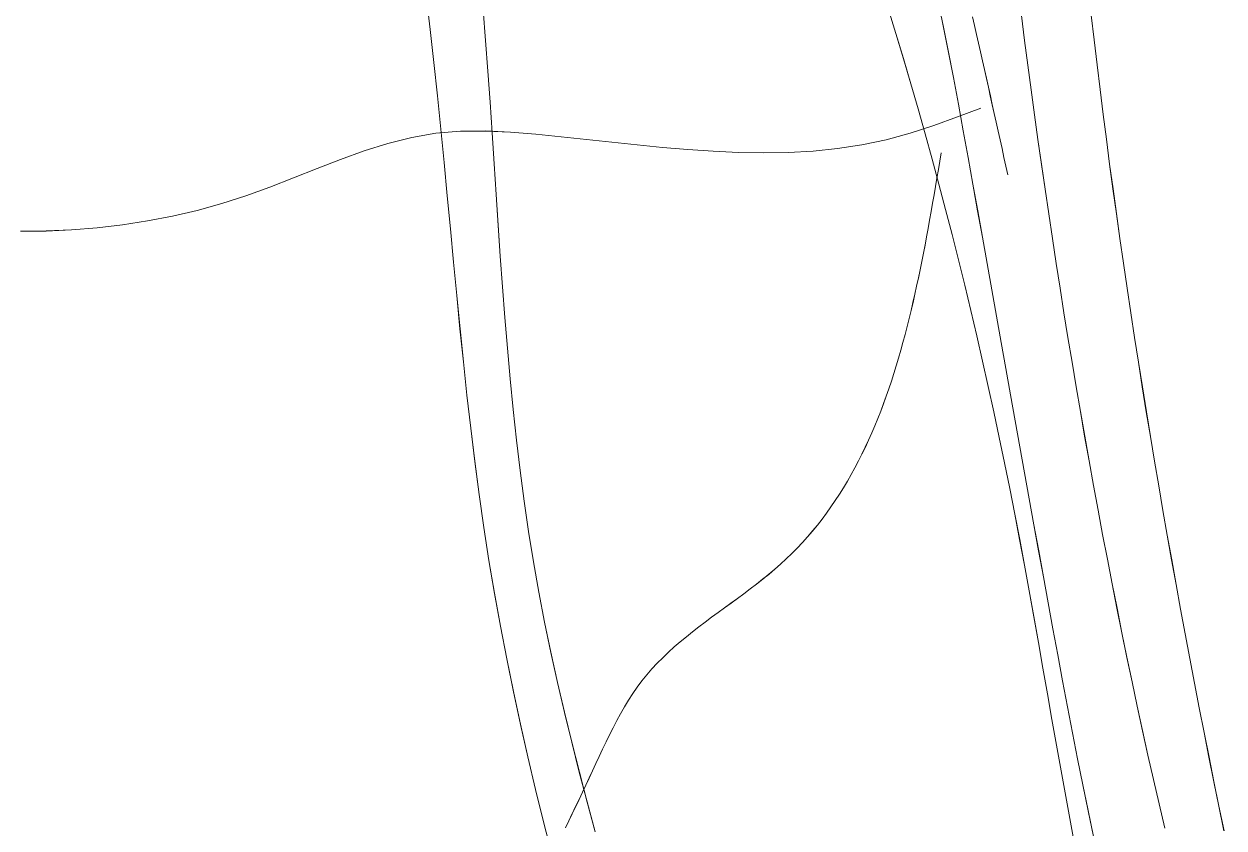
# Model space of a CAD drawing. Header units: centimetres. Extents: x 3695 to 5327, y 1631 to 2449.
# Drawn here: x 4562.48 to 4584.84, y 1966.53 to 1981.52 of the extents above; entities that cross this region are included whole.
import ezdxf

# ---------------------------------------------------------------- set-up
doc = ezdxf.new("R2010")
doc.units = ezdxf.units.CM
doc.layers.add('傢俱', color=7, linetype='Continuous', lineweight=15)

# ---------------------------------------------------------------- blocks, each defined once
blk = doc.blocks.new('沙發030')
for p, q in [((159.017, -168.297), (158.935, -167.818)), ((168.833, -168.464), (168.688, -167.859)), ((156.247, -168.55), (156.159, -168.09)), ((158.686, -168.508), (158.593, -168.022)), ((157.361, -168.614), (157.263, -168.159)), ((159.097, -168.776), (159.017, -168.297)), ((168.016, -168.82), (167.875, -168.262)), ((168.427, -168.345), (168.362, -168.476)), ((156.333, -169.01), (156.247, -168.55)), ((158.777, -168.993), (158.686, -168.508)), ((168.362, -168.476), (168.297, -168.607)), ((168.973, -169.071), (168.833, -168.464)), ((157.458, -169.07), (157.361, -168.614)), ((159.176, -169.256), (159.097, -168.776)), ((168.231, -168.738), (168.166, -168.87)), ((168.297, -168.607), (168.231, -168.738)), ((156.417, -169.47), (156.333, -169.01)), ((158.865, -169.479), (158.777, -168.993)), ((168.153, -169.378), (168.016, -168.82)), ((168.101, -169.002), (168.036, -169.134)), ((168.166, -168.87), (168.101, -169.002)), ((157.553, -169.526), (157.458, -169.07)), ((159.254, -169.736), (159.176, -169.256)), ((168.036, -169.134), (167.971, -169.267)), ((169.107, -169.679), (168.973, -169.071)), ((156.501, -169.931), (156.417, -169.47)), ((158.952, -169.965), (158.865, -169.479)), ((167.907, -169.4), (167.842, -169.533)), ((167.971, -169.267), (167.907, -169.4)), ((168.285, -169.938), (168.153, -169.378)), ((157.646, -169.982), (157.553, -169.526)), ((167.778, -169.667), (167.712, -169.801)), ((167.842, -169.533), (167.778, -169.667)), ((169.234, -170.288), (169.107, -169.679)), ((156.583, -170.391), (156.501, -169.931)), ((159.331, -170.217), (159.254, -169.736)), ((167.646, -169.934), (167.579, -170.066)), ((167.712, -169.801), (167.646, -169.934)), ((157.737, -170.439), (157.646, -169.982)), ((159.037, -170.451), (158.952, -169.965)), ((167.579, -170.066), (167.51, -170.197)), ((168.412, -170.498), (168.285, -169.938)), ((159.408, -170.698), (159.331, -170.217)), ((167.439, -170.327), (167.366, -170.455)), ((167.51, -170.197), (167.439, -170.327)), ((169.356, -170.899), (169.234, -170.288)), ((156.664, -170.852), (156.583, -170.391)), ((157.827, -170.896), (157.737, -170.439)), ((159.121, -170.937), (159.037, -170.451)), ((167.291, -170.582), (167.213, -170.705)), ((167.366, -170.455), (167.291, -170.582)), ((168.533, -171.059), (168.412, -170.498)), ((159.484, -171.178), (159.408, -170.698)), ((167.131, -170.827), (167.047, -170.945)), ((167.213, -170.705), (167.131, -170.827)), ((156.745, -171.313), (156.664, -170.852)), ((157.915, -171.354), (157.827, -170.896)), ((159.204, -171.422), (159.121, -170.937)), ((167.047, -170.945), (166.958, -171.061)), ((169.471, -171.51), (169.356, -170.899)), ((159.561, -171.659), (159.484, -171.178)), ((166.865, -171.172), (166.768, -171.281)), ((166.958, -171.061), (166.865, -171.172)), ((168.647, -171.621), (168.533, -171.059)), ((156.824, -171.774), (156.745, -171.313)), ((158.001, -171.812), (157.915, -171.354)), ((159.286, -171.908), (159.204, -171.422)), ((166.564, -171.487), (166.456, -171.586)), ((166.668, -171.385), (166.564, -171.487)), ((166.768, -171.281), (166.668, -171.385)), ((159.638, -172.14), (159.561, -171.659)), ((166.346, -171.683), (166.233, -171.777)), ((166.456, -171.586), (166.346, -171.683)), ((168.754, -172.184), (168.647, -171.621)), ((169.578, -172.124), (169.471, -171.51)), ((156.901, -172.234), (156.824, -171.774)), ((158.086, -172.27), (158.001, -171.812)), ((159.367, -172.394), (159.286, -171.908)), ((166.118, -171.87), (166.001, -171.96)), ((166.233, -171.777), (166.118, -171.87)), ((159.717, -172.62), (159.638, -172.14)), ((165.763, -172.138), (165.642, -172.225)), ((165.882, -172.05), (165.763, -172.138)), ((166.001, -171.96), (165.882, -172.05)), ((169.679, -172.738), (169.578, -172.124)), ((156.978, -172.696), (156.901, -172.234)), ((158.169, -172.729), (158.086, -172.27)), ((159.448, -172.879), (159.367, -172.394)), ((165.52, -172.311), (165.398, -172.397)), ((165.642, -172.225), (165.52, -172.311)), ((168.853, -172.748), (168.754, -172.184)), ((165.155, -172.568), (165.034, -172.655)), ((165.276, -172.483), (165.155, -172.568)), ((165.398, -172.397), (165.276, -172.483)), ((157.053, -173.157), (156.978, -172.696)), ((158.251, -173.188), (158.169, -172.729)), ((159.797, -173.1), (159.717, -172.62)), ((164.795, -172.829), (164.678, -172.918)), ((164.914, -172.742), (164.795, -172.829)), ((165.034, -172.655), (164.914, -172.742)), ((168.944, -173.313), (168.853, -172.748)), ((169.772, -173.353), (169.679, -172.738)), ((159.528, -173.365), (159.448, -172.879)), ((164.563, -173.009), (164.45, -173.101)), ((164.678, -172.918), (164.563, -173.009)), ((157.128, -173.618), (157.053, -173.157)), ((158.331, -173.647), (158.251, -173.188)), ((159.879, -173.579), (159.797, -173.1)), ((164.34, -173.195), (164.232, -173.291)), ((164.45, -173.101), (164.34, -173.195)), ((159.608, -173.85), (159.528, -173.365)), ((164.025, -173.489), (163.926, -173.592)), ((164.127, -173.389), (164.025, -173.489)), ((164.232, -173.291), (164.127, -173.389)), ((169.027, -173.88), (168.944, -173.313)), ((169.857, -173.969), (169.772, -173.353)), ((157.201, -174.079), (157.128, -173.618)), ((158.409, -174.107), (158.331, -173.647)), ((159.963, -174.058), (159.879, -173.579)), ((163.829, -173.696), (163.735, -173.803)), ((163.926, -173.592), (163.829, -173.696)), ((159.688, -174.336), (159.608, -173.85)), ((163.643, -173.911), (163.554, -174.022)), ((163.735, -173.803), (163.643, -173.911)), ((169.1, -174.448), (169.027, -173.88)), ((157.272, -174.541), (157.201, -174.079)), ((158.486, -174.567), (158.409, -174.107)), ((160.049, -174.536), (159.963, -174.058)), ((163.468, -174.134), (163.384, -174.248)), ((163.554, -174.022), (163.468, -174.134)), ((169.935, -174.586), (169.857, -173.969)), ((159.768, -174.822), (159.688, -174.336)), ((163.302, -174.364), (163.222, -174.482)), ((163.384, -174.248), (163.302, -174.364)), ((157.343, -175.002), (157.272, -174.541)), ((158.562, -175.027), (158.486, -174.567)), ((160.137, -175.014), (160.049, -174.536)), ((163.145, -174.601), (163.07, -174.722)), ((163.222, -174.482), (163.145, -174.601)), ((169.166, -175.016), (169.1, -174.448)), ((170.006, -175.203), (169.935, -174.586)), ((159.847, -175.309), (159.768, -174.822)), ((162.997, -174.845), (162.926, -174.969)), ((163.07, -174.722), (162.997, -174.845)), ((157.412, -175.464), (157.343, -175.002)), ((158.636, -175.487), (158.562, -175.027)), ((160.228, -175.491), (160.137, -175.014)), ((162.926, -174.969), (162.857, -175.095)), ((169.225, -175.586), (169.166, -175.016)), ((162.791, -175.223), (162.726, -175.352)), ((162.857, -175.095), (162.791, -175.223)), ((170.072, -175.822), (170.006, -175.203)), ((157.48, -175.926), (157.412, -175.464)), ((158.708, -175.948), (158.636, -175.487)), ((159.926, -175.796), (159.847, -175.309)), ((160.321, -175.967), (160.228, -175.491)), ((162.663, -175.482), (162.602, -175.614)), ((162.726, -175.352), (162.663, -175.482)), ((162.542, -175.747), (162.485, -175.882)), ((162.602, -175.614), (162.542, -175.747)), ((169.277, -176.157), (169.225, -175.586)), ((157.547, -176.388), (157.48, -175.926)), ((158.78, -176.409), (158.708, -175.948)), ((160.006, -176.283), (159.926, -175.796)), ((160.417, -176.443), (160.321, -175.967)), ((162.485, -175.882), (162.429, -176.017)), ((170.132, -176.441), (170.072, -175.822)), ((162.374, -176.155), (162.322, -176.293)), ((162.429, -176.017), (162.374, -176.155)), ((169.324, -176.728), (169.277, -176.157)), ((157.613, -176.85), (157.547, -176.388)), ((158.849, -176.87), (158.78, -176.409)), ((160.085, -176.772), (160.006, -176.283)), ((162.322, -176.293), (162.271, -176.432)), ((160.515, -176.918), (160.417, -176.443)), ((162.221, -176.573), (162.173, -176.715)), ((162.271, -176.432), (162.221, -176.573)), ((170.189, -177.06), (170.132, -176.441)), ((157.677, -177.312), (157.613, -176.85)), ((160.164, -177.261), (160.085, -176.772)), ((162.126, -176.857), (162.08, -177.001)), ((162.173, -176.715), (162.126, -176.857)), ((169.366, -177.301), (169.324, -176.728)), ((158.918, -177.332), (158.849, -176.87)), ((160.616, -177.393), (160.515, -176.918)), ((162.08, -177.001), (162.036, -177.146)), ((170.242, -177.68), (170.189, -177.06)), ((157.74, -177.775), (157.677, -177.312)), ((160.243, -177.751), (160.164, -177.261)), ((161.993, -177.292), (161.951, -177.438)), ((162.036, -177.146), (161.993, -177.292)), ((169.403, -177.874), (169.366, -177.301)), ((158.985, -177.793), (158.918, -177.332)), ((160.719, -177.867), (160.616, -177.393)), ((161.951, -177.438), (161.91, -177.586)), ((160.323, -178.242), (160.243, -177.751)), ((161.871, -177.734), (161.832, -177.883)), ((161.91, -177.586), (161.871, -177.734)), ((170.293, -178.3), (170.242, -177.68)), ((157.801, -178.237), (157.74, -177.775)), ((159.05, -178.255), (158.985, -177.793)), ((160.825, -178.34), (160.719, -177.867)), ((161.832, -177.883), (161.794, -178.033)), ((169.437, -178.447), (169.403, -177.874)), ((161.758, -178.184), (161.722, -178.335)), ((161.794, -178.033), (161.758, -178.184)), ((157.861, -178.7), (157.801, -178.237)), ((159.115, -178.717), (159.05, -178.255)), ((160.402, -178.734), (160.323, -178.242)), ((160.934, -178.813), (160.825, -178.34)), ((161.722, -178.335), (161.687, -178.487)), ((170.342, -178.921), (170.293, -178.3)), ((161.652, -178.639), (161.619, -178.792)), ((161.687, -178.487), (161.652, -178.639)), ((169.469, -179.021), (169.437, -178.447)), ((157.92, -179.163), (157.861, -178.7)), ((159.178, -179.18), (159.115, -178.717)), ((160.482, -179.228), (160.402, -178.734)), ((161.045, -179.286), (160.934, -178.813)), ((161.619, -178.792), (161.586, -178.946)), ((161.553, -179.1), (161.522, -179.254)), ((161.586, -178.946), (161.553, -179.1)), ((169.499, -179.595), (169.469, -179.021)), ((170.391, -179.542), (170.342, -178.921)), ((157.978, -179.626), (157.92, -179.163)), ((159.239, -179.642), (159.178, -179.18)), ((160.562, -179.722), (160.482, -179.228)), ((161.158, -179.758), (161.045, -179.286)), ((161.522, -179.254), (161.49, -179.409)), ((161.49, -179.409), (161.46, -179.564)), ((170.439, -180.163), (170.391, -179.542)), ((158.034, -180.089), (157.978, -179.626)), ((159.3, -180.105), (159.239, -179.642)), ((160.643, -180.218), (160.562, -179.722)), ((161.275, -180.229), (161.158, -179.758)), ((161.429, -179.72), (161.399, -179.875)), ((161.46, -179.564), (161.429, -179.72)), ((169.527, -180.17), (169.499, -179.595)), ((176.5, -179.718), (176.03, -179.783)), ((176.973, -179.671), (176.5, -179.718)), ((177.448, -179.64), (176.973, -179.671)), ((177.925, -179.626), (177.448, -179.64)), ((178.403, -179.628), (177.925, -179.626)), ((161.399, -179.875), (161.37, -180.031)), ((175.101, -179.965), (174.643, -180.084)), ((175.563, -179.865), (175.101, -179.965)), ((176.03, -179.783), (175.563, -179.865)), ((158.089, -180.552), (158.034, -180.089)), ((159.359, -180.568), (159.3, -180.105)), ((160.724, -180.716), (160.643, -180.218)), ((161.34, -180.188), (161.311, -180.344)), ((161.37, -180.031), (161.34, -180.188)), ((169.555, -180.745), (169.527, -180.17)), ((170.488, -180.784), (170.439, -180.163)), ((174.19, -180.222), (173.742, -180.376)), ((174.643, -180.084), (174.19, -180.222)), ((160.022, -180.545), (159.988, -180.38)), ((161.394, -180.7), (161.275, -180.229)), ((161.311, -180.344), (161.282, -180.5)), ((173.742, -180.376), (173.298, -180.541)), ((158.142, -181.016), (158.089, -180.552)), ((159.417, -181.031), (159.359, -180.568)), ((160.056, -180.709), (160.022, -180.545)), ((161.253, -180.657), (161.224, -180.813)), ((161.282, -180.5), (161.253, -180.657)), ((173.298, -180.541), (172.857, -180.709)), ((160.089, -180.873), (160.056, -180.709)), ((160.123, -181.038), (160.089, -180.873)), ((160.805, -181.215), (160.724, -180.716)), ((161.516, -181.171), (161.394, -180.7)), ((163.611, -180.885), (163.153, -180.924)), ((164.073, -180.866), (163.611, -180.885)), ((164.537, -180.866), (164.073, -180.866)), ((165.003, -180.881), (164.537, -180.866)), ((165.471, -180.91), (165.003, -180.881)), ((169.584, -181.32), (169.555, -180.745)), ((170.539, -181.405), (170.488, -180.784)), ((172.416, -180.872), (171.975, -181.023)), ((172.857, -180.709), (172.416, -180.872)), ((158.194, -181.479), (158.142, -181.016)), ((159.474, -181.494), (159.417, -181.031)), ((160.156, -181.202), (160.123, -181.038)), ((162.246, -181.074), (161.798, -181.189)), ((162.698, -180.986), (162.246, -181.074)), ((163.153, -180.924), (162.698, -180.986)), ((165.941, -180.95), (165.471, -180.91)), ((166.412, -180.998), (165.941, -180.95)), ((166.883, -181.053), (166.412, -180.998)), ((167.356, -181.111), (166.883, -181.053)), ((167.828, -181.17), (167.356, -181.111)), ((171.975, -181.023), (171.531, -181.155)), ((160.19, -181.366), (160.156, -181.202)), ((160.888, -181.715), (160.805, -181.215)), ((161.354, -181.325), (160.911, -181.477)), ((161.798, -181.189), (161.354, -181.325)), ((161.641, -181.641), (161.516, -181.171)), ((168.3, -181.228), (167.828, -181.17)), ((168.772, -181.283), (168.3, -181.228)), ((169.242, -181.328), (168.772, -181.283)), ((169.71, -181.357), (169.242, -181.328)), ((169.613, -181.895), (169.584, -181.32)), ((170.632, -181.33), (170.173, -181.36)), ((171.084, -181.259), (170.632, -181.33)), ((171.531, -181.155), (171.084, -181.259)), ((158.245, -181.943), (158.194, -181.479)), ((159.529, -181.957), (159.474, -181.494)), ((160.224, -181.531), (160.19, -181.366)), ((160.257, -181.695), (160.224, -181.531)), ((160.911, -181.477), (160.47, -181.635)), ((170.173, -181.36), (169.71, -181.357)), ((170.593, -182.026), (170.539, -181.405)), ((160.291, -181.859), (160.257, -181.695)), ((160.973, -182.215), (160.888, -181.715)), ((161.769, -182.11), (161.641, -181.641)), ((158.294, -182.407), (158.245, -181.943)), ((159.584, -182.42), (159.529, -181.957)), ((160.325, -182.024), (160.291, -181.859)), ((169.645, -182.469), (169.613, -181.895)), ((160.359, -182.188), (160.325, -182.024)), ((160.393, -182.352), (160.359, -182.188)), ((161.061, -182.715), (160.973, -182.215)), ((161.899, -182.58), (161.769, -182.11)), ((170.649, -182.647), (170.593, -182.026)), ((158.342, -182.871), (158.294, -182.407)), ((159.637, -182.884), (159.584, -182.42)), ((160.427, -182.517), (160.393, -182.352)), ((160.461, -182.681), (160.427, -182.517)), ((160.495, -182.845), (160.461, -182.681)), ((162.033, -183.048), (161.899, -182.58)), ((169.679, -183.044), (169.645, -182.469)), ((170.708, -183.268), (170.649, -182.647)), ((158.388, -183.336), (158.342, -182.871)), ((159.689, -183.347), (159.637, -182.884)), ((160.53, -183.01), (160.495, -182.845)), ((161.153, -183.214), (161.061, -182.715)), ((160.564, -183.174), (160.53, -183.01)), ((162.169, -183.517), (162.033, -183.048)), ((169.716, -183.619), (169.679, -183.044)), ((160.599, -183.339), (160.564, -183.174)), ((170.771, -183.889), (170.708, -183.268))]:
    blk.add_line(p, q)

msp = doc.modelspace()

# ---------------------------------------------------------------- linework, layer by layer
at = {"layer": '傢俱'}
for p, q in [((4569.973, 1982.036), (4570.046, 1981.417)), ((4579.497, 1982.014), (4579.6, 1981.517)), ((4571.032, 1981.783), (4571.078, 1981.21)), ((4578.58, 1981.804), (4578.724, 1981.338)), ((4580.153, 1981.651), (4580.19, 1981.487)), ((4581.062, 1981.675), (4581.121, 1981.212)), ((4582.363, 1981.684), (4582.417, 1981.22)), ((4570.046, 1981.417), (4570.115, 1980.797)), ((4578.724, 1981.338), (4578.865, 1980.871)), ((4579.6, 1981.517), (4579.7, 1981.02)), ((4580.19, 1981.487), (4580.227, 1981.323)), ((4571.078, 1981.21), (4571.122, 1980.636)), ((4580.227, 1981.323), (4580.264, 1981.16)), ((4580.264, 1981.16), (4580.301, 1980.996)), ((4581.121, 1981.212), (4581.182, 1980.749)), ((4582.417, 1981.22), (4582.472, 1980.757)), ((4579.7, 1981.02), (4579.796, 1980.521)), ((4580.301, 1980.996), (4580.338, 1980.832)), ((4570.115, 1980.797), (4570.181, 1980.177)), ((4578.865, 1980.871), (4579.003, 1980.404)), ((4580.338, 1980.832), (4580.374, 1980.668)), ((4580.374, 1980.668), (4580.411, 1980.504)), ((4581.182, 1980.749), (4581.244, 1980.287)), ((4582.472, 1980.757), (4582.529, 1980.294)), ((4571.122, 1980.636), (4571.163, 1980.061)), ((4579.796, 1980.521), (4579.889, 1980.023)), ((4580.411, 1980.504), (4580.448, 1980.341)), ((4579.003, 1980.404), (4579.138, 1979.937)), ((4580.448, 1980.341), (4580.484, 1980.177)), ((4581.244, 1980.287), (4581.307, 1979.825)), ((4582.529, 1980.294), (4582.587, 1979.831)), ((4570.181, 1980.177), (4570.245, 1979.557)), ((4571.163, 1980.061), (4571.201, 1979.487)), ((4579.889, 1980.023), (4579.981, 1979.524)), ((4580.484, 1980.177), (4580.521, 1980.013)), ((4580.521, 1980.013), (4580.557, 1979.849)), ((4579.138, 1979.937), (4579.27, 1979.469)), ((4579.43, 1979.626), (4579.87, 1979.784)), ((4579.87, 1979.784), (4580.309, 1979.95)), ((4580.557, 1979.849), (4580.593, 1979.686)), ((4581.307, 1979.825), (4581.372, 1979.363)), ((4582.587, 1979.831), (4582.646, 1979.368)), ((4570.245, 1979.557), (4570.306, 1978.937)), ((4578.988, 1979.482), (4579.43, 1979.626)), ((4580.593, 1979.686), (4580.63, 1979.522)), ((4569.257, 1979.291), (4569.702, 1979.402)), ((4569.702, 1979.402), (4570.153, 1979.48)), ((4570.153, 1979.48), (4570.611, 1979.518)), ((4570.611, 1979.518), (4571.075, 1979.522)), ((4571.075, 1979.522), (4571.543, 1979.501)), ((4571.201, 1979.487), (4571.239, 1978.913)), ((4571.543, 1979.501), (4572.014, 1979.463)), ((4572.014, 1979.463), (4572.486, 1979.416)), ((4572.486, 1979.416), (4572.959, 1979.366)), ((4572.959, 1979.366), (4573.433, 1979.314)), ((4573.433, 1979.314), (4573.906, 1979.264)), ((4578.092, 1979.265), (4578.542, 1979.36)), ((4578.542, 1979.36), (4578.988, 1979.482)), ((4579.27, 1979.469), (4579.4, 1979)), ((4579.981, 1979.524), (4580.07, 1979.027)), ((4580.63, 1979.522), (4580.666, 1979.358)), ((4580.666, 1979.358), (4580.702, 1979.194)), ((4581.372, 1979.363), (4581.437, 1978.901)), ((4582.646, 1979.368), (4582.707, 1978.906)), ((4568.377, 1978.994), (4568.816, 1979.152)), ((4568.816, 1979.152), (4569.257, 1979.291)), ((4573.906, 1979.264), (4574.378, 1979.217)), ((4574.378, 1979.217), (4574.85, 1979.176)), ((4574.85, 1979.176), (4575.32, 1979.144)), ((4575.32, 1979.144), (4575.789, 1979.123)), ((4575.789, 1979.123), (4576.255, 1979.115)), ((4576.255, 1979.115), (4576.719, 1979.123)), ((4576.719, 1979.123), (4577.18, 1979.149)), ((4577.18, 1979.149), (4577.638, 1979.195)), ((4577.638, 1979.195), (4578.092, 1979.265)), ((4579.542, 1978.959), (4579.568, 1979.116)), ((4580.702, 1979.194), (4580.738, 1979.03)), ((4567.939, 1978.823), (4568.377, 1978.994)), ((4570.306, 1978.937), (4570.365, 1978.317)), ((4571.239, 1978.913), (4571.277, 1978.338)), ((4579.4, 1979), (4579.527, 1978.531)), ((4579.516, 1978.802), (4579.542, 1978.959)), ((4580.07, 1979.027), (4580.159, 1978.531)), ((4580.738, 1979.03), (4580.775, 1978.867)), ((4580.775, 1978.867), (4580.811, 1978.703)), ((4581.437, 1978.901), (4581.504, 1978.439)), ((4582.707, 1978.906), (4582.77, 1978.444)), ((4567.059, 1978.476), (4567.5, 1978.648)), ((4567.5, 1978.648), (4567.939, 1978.823)), ((4579.462, 1978.488), (4579.489, 1978.645)), ((4579.489, 1978.645), (4579.516, 1978.802)), ((4566.614, 1978.314), (4567.059, 1978.476)), ((4579.435, 1978.332), (4579.462, 1978.488)), ((4579.527, 1978.531), (4579.651, 1978.062)), ((4580.159, 1978.531), (4580.248, 1978.036)), ((4581.504, 1978.439), (4581.572, 1977.977)), ((4582.77, 1978.444), (4582.833, 1977.981)), ((4566.163, 1978.17), (4566.614, 1978.314)), ((4570.365, 1978.317), (4570.423, 1977.696)), ((4571.277, 1978.338), (4571.314, 1977.764)), ((4579.408, 1978.175), (4579.435, 1978.332)), ((4565.246, 1977.936), (4565.707, 1978.043)), ((4565.707, 1978.043), (4566.163, 1978.17)), ((4579.353, 1977.863), (4579.381, 1978.019)), ((4579.381, 1978.019), (4579.408, 1978.175)), ((4579.651, 1978.062), (4579.772, 1977.592)), ((4580.248, 1978.036), (4580.336, 1977.542)), ((4581.572, 1977.977), (4581.641, 1977.516)), ((4582.833, 1977.981), (4582.898, 1977.519)), ((4563.84, 1977.718), (4564.312, 1977.773)), ((4564.312, 1977.773), (4564.781, 1977.846)), ((4564.781, 1977.846), (4565.246, 1977.936)), ((4571.314, 1977.764), (4571.353, 1977.19)), ((4579.325, 1977.708), (4579.353, 1977.863)), ((4562.411, 1977.653), (4562.889, 1977.658)), ((4562.889, 1977.658), (4563.366, 1977.68)), ((4563.366, 1977.68), (4563.84, 1977.718)), ((4570.423, 1977.696), (4570.482, 1977.076)), ((4579.267, 1977.397), (4579.296, 1977.552)), ((4579.296, 1977.552), (4579.325, 1977.708)), ((4579.772, 1977.592), (4579.891, 1977.121)), ((4580.336, 1977.542), (4580.424, 1977.05)), ((4579.237, 1977.243), (4579.267, 1977.397)), ((4581.641, 1977.516), (4581.711, 1977.055)), ((4582.898, 1977.519), (4582.965, 1977.058)), ((4571.353, 1977.19), (4571.394, 1976.617)), ((4579.175, 1976.935), (4579.206, 1977.089)), ((4579.206, 1977.089), (4579.237, 1977.243)), ((4579.891, 1977.121), (4580.007, 1976.65)), ((4570.482, 1977.076), (4570.541, 1976.457)), ((4579.143, 1976.782), (4579.175, 1976.935)), ((4580.424, 1977.05), (4580.511, 1976.56)), ((4581.711, 1977.055), (4581.783, 1976.594)), ((4582.965, 1977.058), (4583.032, 1976.596)), ((4579.111, 1976.63), (4579.143, 1976.782)), ((4580.007, 1976.65), (4580.121, 1976.178)), ((4570.541, 1976.457), (4570.602, 1975.837)), ((4571.394, 1976.617), (4571.438, 1976.044)), ((4579.043, 1976.327), (4579.077, 1976.478)), ((4579.077, 1976.478), (4579.111, 1976.63)), ((4580.511, 1976.56), (4580.598, 1976.07)), ((4581.783, 1976.594), (4581.856, 1976.133)), ((4583.032, 1976.596), (4583.101, 1976.134)), ((4579.008, 1976.177), (4579.043, 1976.327)), ((4571.438, 1976.044), (4571.485, 1975.472)), ((4578.934, 1975.878), (4578.972, 1976.027)), ((4578.972, 1976.027), (4579.008, 1976.177)), ((4580.121, 1976.178), (4580.232, 1975.706)), ((4580.598, 1976.07), (4580.686, 1975.581)), ((4581.856, 1976.133), (4581.931, 1975.672)), ((4583.101, 1976.134), (4583.172, 1975.673)), ((4570.602, 1975.837), (4570.665, 1975.218)), ((4578.896, 1975.73), (4578.934, 1975.878)), ((4578.816, 1975.436), (4578.857, 1975.582)), ((4578.857, 1975.582), (4578.896, 1975.73)), ((4580.232, 1975.706), (4580.34, 1975.233)), ((4580.686, 1975.581), (4580.773, 1975.093)), ((4581.931, 1975.672), (4582.007, 1975.212)), ((4583.172, 1975.673), (4583.243, 1975.212)), ((4571.485, 1975.472), (4571.536, 1974.901)), ((4578.731, 1975.146), (4578.774, 1975.291)), ((4578.774, 1975.291), (4578.816, 1975.436)), ((4570.665, 1975.218), (4570.732, 1974.6)), ((4578.686, 1975.003), (4578.731, 1975.146)), ((4580.34, 1975.233), (4580.446, 1974.759)), ((4580.773, 1975.093), (4580.86, 1974.606)), ((4582.007, 1975.212), (4582.084, 1974.752)), ((4583.243, 1975.212), (4583.316, 1974.751)), ((4571.536, 1974.901), (4571.592, 1974.33)), ((4578.593, 1974.719), (4578.64, 1974.86)), ((4578.64, 1974.86), (4578.686, 1975.003)), ((4578.544, 1974.578), (4578.593, 1974.719)), ((4580.446, 1974.759), (4580.549, 1974.285)), ((4582.084, 1974.752), (4582.162, 1974.292)), ((4583.316, 1974.751), (4583.391, 1974.29)), ((4570.732, 1974.6), (4570.803, 1973.982)), ((4578.441, 1974.301), (4578.493, 1974.439)), ((4578.493, 1974.439), (4578.544, 1974.578)), ((4580.86, 1974.606), (4580.947, 1974.12)), ((4571.592, 1974.33), (4571.653, 1973.76)), ((4578.388, 1974.165), (4578.441, 1974.301)), ((4580.549, 1974.285), (4580.65, 1973.811)), ((4582.162, 1974.292), (4582.242, 1973.833)), ((4583.391, 1974.29), (4583.466, 1973.829)), ((4570.803, 1973.982), (4570.878, 1973.365)), ((4578.275, 1973.895), (4578.332, 1974.029)), ((4578.332, 1974.029), (4578.388, 1974.165)), ((4580.947, 1974.12), (4581.034, 1973.634)), ((4571.653, 1973.76), (4571.721, 1973.191)), ((4578.155, 1973.631), (4578.216, 1973.762)), ((4578.216, 1973.762), (4578.275, 1973.895)), ((4580.65, 1973.811), (4580.749, 1973.335)), ((4582.242, 1973.833), (4582.324, 1973.373)), ((4583.466, 1973.829), (4583.543, 1973.369)), ((4578.028, 1973.372), (4578.092, 1973.501)), ((4578.092, 1973.501), (4578.155, 1973.631)), ((4581.034, 1973.634), (4581.121, 1973.149)), ((4570.878, 1973.365), (4570.959, 1972.748)), ((4577.961, 1973.245), (4578.028, 1973.372)), ((4580.749, 1973.335), (4580.845, 1972.859)), ((4582.324, 1973.373), (4582.407, 1972.915)), ((4583.543, 1973.369), (4583.621, 1972.908)), ((4571.721, 1973.191), (4571.796, 1972.624)), ((4577.821, 1972.996), (4577.892, 1973.12)), ((4577.892, 1973.12), (4577.961, 1973.245)), ((4581.121, 1973.149), (4581.209, 1972.664)), ((4577.673, 1972.753), (4577.748, 1972.873)), ((4577.748, 1972.873), (4577.821, 1972.996)), ((4580.845, 1972.859), (4580.939, 1972.382)), ((4582.407, 1972.915), (4582.491, 1972.456)), ((4583.621, 1972.908), (4583.7, 1972.448)), ((4570.959, 1972.748), (4571.047, 1972.133)), ((4571.796, 1972.624), (4571.879, 1972.057)), ((4577.515, 1972.517), (4577.595, 1972.634)), ((4577.595, 1972.634), (4577.673, 1972.753)), ((4581.209, 1972.664), (4581.296, 1972.18)), ((4577.348, 1972.287), (4577.433, 1972.401)), ((4577.433, 1972.401), (4577.515, 1972.517)), ((4580.939, 1972.382), (4581.031, 1971.905)), ((4582.491, 1972.456), (4582.577, 1971.998)), ((4583.7, 1972.448), (4583.781, 1971.988)), ((4577.171, 1972.066), (4577.261, 1972.176)), ((4577.261, 1972.176), (4577.348, 1972.287)), ((4581.296, 1972.18), (4581.384, 1971.696)), ((4571.047, 1972.133), (4571.142, 1971.518)), ((4571.879, 1972.057), (4571.97, 1971.492)), ((4576.984, 1971.852), (4577.079, 1971.958)), ((4577.079, 1971.958), (4577.171, 1972.066)), ((4582.577, 1971.998), (4582.665, 1971.54)), ((4583.781, 1971.988), (4583.862, 1971.528)), ((4576.786, 1971.646), (4576.886, 1971.748)), ((4576.886, 1971.748), (4576.984, 1971.852)), ((4581.031, 1971.905), (4581.12, 1971.427)), ((4571.142, 1971.518), (4571.245, 1970.904)), ((4571.97, 1971.492), (4572.071, 1970.928)), ((4576.576, 1971.448), (4576.683, 1971.546)), ((4576.683, 1971.546), (4576.786, 1971.646)), ((4581.384, 1971.696), (4581.473, 1971.212)), ((4582.665, 1971.54), (4582.754, 1971.082)), ((4583.862, 1971.528), (4583.945, 1971.068)), ((4576.356, 1971.258), (4576.468, 1971.352)), ((4576.468, 1971.352), (4576.576, 1971.448)), ((4581.12, 1971.427), (4581.208, 1970.948)), ((4576.009, 1970.986), (4576.127, 1971.075)), ((4576.127, 1971.075), (4576.242, 1971.166)), ((4576.242, 1971.166), (4576.356, 1971.258)), ((4581.473, 1971.212), (4581.561, 1970.728)), ((4582.754, 1971.082), (4582.844, 1970.625)), ((4583.945, 1971.068), (4584.029, 1970.608)), ((4571.245, 1970.904), (4571.356, 1970.292)), ((4572.071, 1970.928), (4572.179, 1970.366)), ((4575.771, 1970.809), (4575.891, 1970.897)), ((4575.891, 1970.897), (4576.009, 1970.986)), ((4581.208, 1970.948), (4581.294, 1970.469)), ((4575.41, 1970.545), (4575.531, 1970.633)), ((4575.531, 1970.633), (4575.651, 1970.721)), ((4575.651, 1970.721), (4575.771, 1970.809)), ((4581.561, 1970.728), (4581.651, 1970.243)), ((4582.844, 1970.625), (4582.936, 1970.168)), ((4584.029, 1970.608), (4584.115, 1970.149)), ((4575.171, 1970.368), (4575.29, 1970.457)), ((4575.29, 1970.457), (4575.41, 1970.545)), ((4581.294, 1970.469), (4581.379, 1969.99)), ((4571.356, 1970.292), (4571.473, 1969.681)), ((4572.179, 1970.366), (4572.295, 1969.804)), ((4574.82, 1970.094), (4574.935, 1970.187)), ((4574.935, 1970.187), (4575.052, 1970.278)), ((4575.052, 1970.278), (4575.171, 1970.368)), ((4581.651, 1970.243), (4581.74, 1969.759)), ((4582.936, 1970.168), (4583.03, 1969.711)), ((4584.115, 1970.149), (4584.201, 1969.689)), ((4574.595, 1969.904), (4574.706, 1970)), ((4574.706, 1970), (4574.82, 1970.094)), ((4581.379, 1969.99), (4581.464, 1969.511)), ((4572.295, 1969.804), (4572.419, 1969.244)), ((4574.278, 1969.601), (4574.38, 1969.705)), ((4574.38, 1969.705), (4574.486, 1969.806)), ((4574.486, 1969.806), (4574.595, 1969.904)), ((4581.74, 1969.759), (4581.831, 1969.275)), ((4583.03, 1969.711), (4583.126, 1969.255)), ((4571.473, 1969.681), (4571.598, 1969.071)), ((4574.084, 1969.385), (4574.179, 1969.495)), ((4574.179, 1969.495), (4574.278, 1969.601)), ((4581.464, 1969.511), (4581.548, 1969.031)), ((4584.201, 1969.689), (4584.289, 1969.23)), ((4573.906, 1969.155), (4573.993, 1969.272)), ((4573.993, 1969.272), (4574.084, 1969.385)), ((4581.831, 1969.275), (4581.923, 1968.79)), ((4583.126, 1969.255), (4583.223, 1968.799)), ((4571.598, 1969.071), (4571.729, 1968.462)), ((4572.419, 1969.244), (4572.549, 1968.685)), ((4573.744, 1968.912), (4573.823, 1969.035)), ((4573.823, 1969.035), (4573.906, 1969.155)), ((4581.548, 1969.031), (4581.633, 1968.552)), ((4584.289, 1969.23), (4584.377, 1968.77)), ((4573.668, 1968.787), (4573.744, 1968.912)), ((4572.549, 1968.685), (4572.684, 1968.127)), ((4573.524, 1968.531), (4573.595, 1968.66)), ((4573.595, 1968.66), (4573.668, 1968.787)), ((4581.923, 1968.79), (4582.016, 1968.306)), ((4583.223, 1968.799), (4583.321, 1968.344)), ((4584.377, 1968.77), (4584.467, 1968.311)), ((4571.729, 1968.462), (4571.867, 1967.855)), ((4573.388, 1968.267), (4573.455, 1968.4)), ((4573.455, 1968.4), (4573.524, 1968.531)), ((4581.633, 1968.552), (4581.717, 1968.072)), ((4573.259, 1968), (4573.323, 1968.134)), ((4573.323, 1968.134), (4573.388, 1968.267)), ((4582.016, 1968.306), (4582.11, 1967.821)), ((4583.321, 1968.344), (4583.422, 1967.889)), ((4584.467, 1968.311), (4584.558, 1967.852)), ((4572.684, 1968.127), (4572.826, 1967.57)), ((4573.196, 1967.865), (4573.259, 1968)), ((4581.717, 1968.072), (4581.803, 1967.593)), ((4571.867, 1967.855), (4572.011, 1967.249)), ((4573.071, 1967.596), (4573.134, 1967.73)), ((4573.134, 1967.73), (4573.196, 1967.865)), ((4582.11, 1967.821), (4582.207, 1967.337)), ((4583.422, 1967.889), (4583.524, 1967.435)), ((4584.558, 1967.852), (4584.65, 1967.393)), ((4572.826, 1967.57), (4572.972, 1967.014)), ((4573.009, 1967.462), (4573.071, 1967.596)), ((4581.803, 1967.593), (4581.889, 1967.115)), ((4572.011, 1967.249), (4572.16, 1966.645)), ((4572.883, 1967.195), (4572.946, 1967.328)), ((4572.946, 1967.328), (4573.009, 1967.462)), ((4582.207, 1967.337), (4582.305, 1966.853)), ((4583.524, 1967.435), (4583.628, 1966.981)), ((4584.65, 1967.393), (4584.744, 1966.935)), ((4572.757, 1966.929), (4572.82, 1967.062)), ((4572.82, 1967.062), (4572.883, 1967.195)), ((4581.889, 1967.115), (4581.978, 1966.637)), ((4572.631, 1966.665), (4572.694, 1966.797)), ((4572.694, 1966.797), (4572.757, 1966.929)), ((4572.972, 1967.014), (4573.122, 1966.459)), ((4582.305, 1966.853), (4582.406, 1966.369)), ((4583.628, 1966.981), (4583.734, 1966.527)), ((4584.744, 1966.935), (4584.838, 1966.476)), ((4572.16, 1966.645), (4572.315, 1966.043)), ((4572.568, 1966.533), (4572.631, 1966.665)), ((4581.978, 1966.637), (4582.068, 1966.16))]:
    msp.add_line(p, q, dxfattribs=at)

# ---------------------------------------------------------------- block references
at = {"layer": '傢俱', "rotation": 180.9279815504732}
msp.add_blockref('沙發030', (4743.7, 1800.938), dxfattribs=at)

doc.saveas('drawing.dxf')
